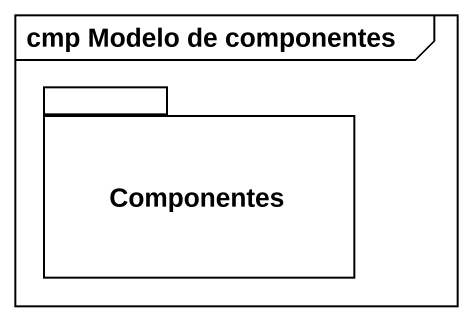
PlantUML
@startuml
mainframe cmp Modelo de componentes
package Componentes {
}
@enduml
